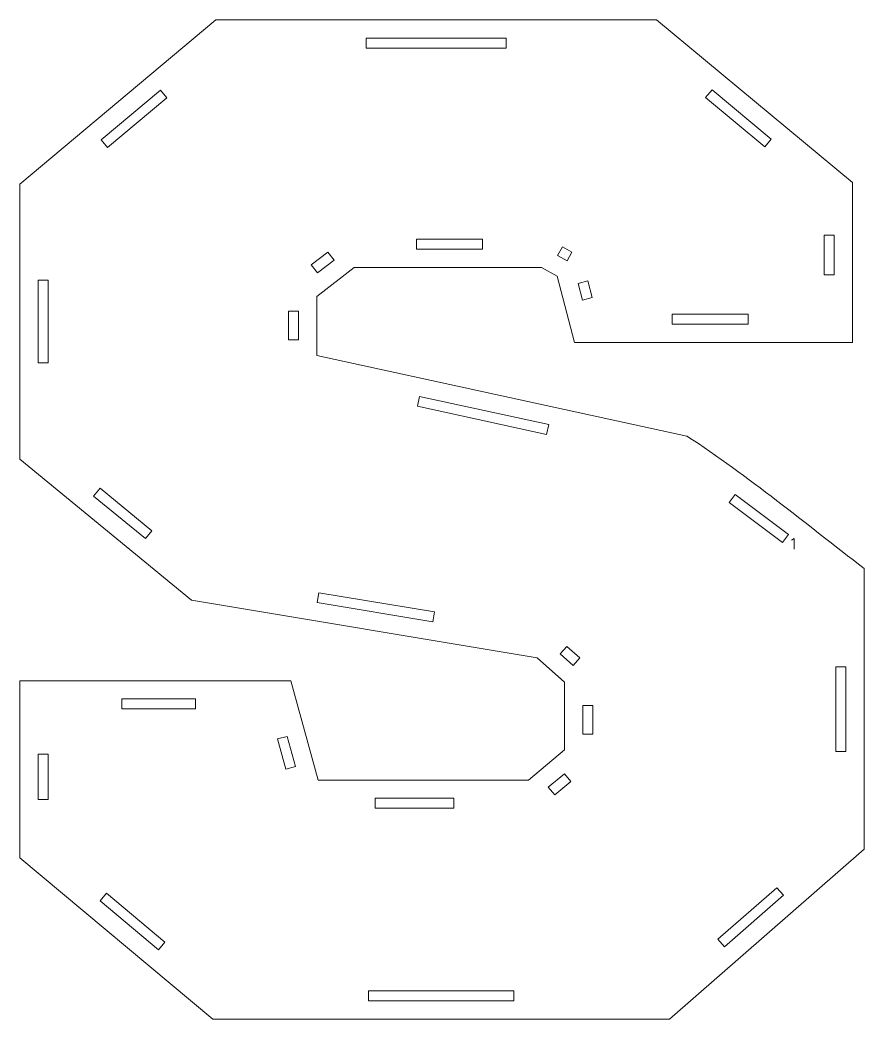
# Model space of a CAD drawing. Header units: centimetres. Extents: x -249 to 275, y -506 to 461.
# Drawn here: x 110.93 to 136.26, y -34.28 to -4.28 of the extents above; entities that cross this region are included whole.
import ezdxf

# ---------------------------------------------------------------- set-up
doc = ezdxf.new("R2010")
doc.units = ezdxf.units.CM
doc.header["$MEASUREMENT"] = 0
doc.layers.add('Capa 1', color=7, linetype='Continuous')

msp = doc.modelspace()

# ---------------------------------------------------------------- linework, layer by layer
at = {"layer": 'Capa 1', "color": 240, "lineweight": 9}
for points, knots in [([(136.25918, -20.74898), (136.25918, -20.74898), (136.25918, -29.17836), (136.25918, -29.17836), (136.25918, -29.17836), (130.42345, -34.27921), (130.42345, -34.27921), (130.42345, -34.27921), (116.72031, -34.27921), (116.72031, -34.27921), (116.72031, -34.27921), (110.92782, -29.43773), (110.92782, -29.43773), (110.92782, -29.43773), (110.92782, -24.12073), (110.92782, -24.12073), (110.92782, -24.12073), (119.0546, -24.12073), (119.0546, -24.12073), (119.0546, -24.12073), (119.87592, -27.10344), (119.87592, -27.10344), (119.87592, -27.10344), (126.18715, -27.10344), (126.18715, -27.10344), (126.18715, -27.10344), (127.26784, -26.19566), (127.26784, -26.19566), (127.26784, -26.19566), (127.26784, -24.16396), (127.26784, -24.16396), (127.26784, -24.16396), (126.44652, -23.42909), (126.44652, -23.42909), (126.44652, -23.42909), (116.0719, -21.69999), (116.0719, -21.69999), (116.0719, -21.69999), (110.92782, -17.46369), (110.92782, -17.46369), (110.92782, -17.46369), (110.92782, -9.20722), (110.92782, -9.20722), (110.92782, -9.20722), (116.80677, -4.27927), (116.80677, -4.27927), (116.80677, -4.27927), (130.03441, -4.27927), (130.03441, -4.27927), (130.03441, -4.27927), (135.91336, -9.16399), (135.91336, -9.16399), (135.91336, -9.16399), (135.91336, -13.96225), (135.91336, -13.96225), (135.91336, -13.96225), (127.57043, -13.96225), (127.57043, -13.96225), (127.57043, -13.96225), (127.0517, -11.97378), (127.0517, -11.97378), (127.0517, -11.97378), (126.5762, -11.71442), (126.5762, -11.71442), (126.5762, -11.71442), (120.95661, -11.71442), (120.95661, -11.71442), (120.95661, -11.71442), (119.8327, -12.57897), (119.8327, -12.57897), (119.8327, -12.57897), (119.8327, -14.3513), (119.8327, -14.3513), (119.8327, -14.3513), (130.94218, -16.77204), (130.94218, -16.77204), (132.79625, -17.98678), (134.49871, -19.39674), (136.25918, -20.74898)], [0, 0, 0, 0, 0.03846154, 0.03846154, 0.03846154, 0.07692308, 0.07692308, 0.07692308, 0.11538462, 0.11538462, 0.11538462, 0.15384615, 0.15384615, 0.15384615, 0.19230769, 0.19230769, 0.19230769, 0.23076923, 0.23076923, 0.23076923, 0.26923077, 0.26923077, 0.26923077, 0.30769231, 0.30769231, 0.30769231, 0.34615385, 0.34615385, 0.34615385, 0.38461538, 0.38461538, 0.38461538, 0.42307692, 0.42307692, 0.42307692, 0.46153846, 0.46153846, 0.46153846, 0.5, 0.5, 0.5, 0.53846154, 0.53846154, 0.53846154, 0.57692308, 0.57692308, 0.57692308, 0.61538462, 0.61538462, 0.61538462, 0.65384615, 0.65384615, 0.65384615, 0.69230769, 0.69230769, 0.69230769, 0.73076923, 0.73076923, 0.73076923, 0.76923077, 0.76923077, 0.76923077, 0.80769231, 0.80769231, 0.80769231, 0.84615385, 0.84615385, 0.84615385, 0.88461538, 0.88461538, 0.88461538, 0.92307692, 0.92307692, 0.92307692, 0.96153846, 0.96153846, 0.96153846, 1, 1, 1, 1]), ([(121.31954, -5.1278), (121.31954, -5.1278), (125.52372, -5.1278), (125.52372, -5.1278), (125.52372, -5.1278), (125.52372, -4.8278), (125.52372, -4.8278), (125.52372, -4.8278), (121.31954, -4.8278), (121.31954, -4.8278), (121.31954, -4.8278), (121.31954, -5.1278), (121.31954, -5.1278)], [0, 0, 0, 0, 0.25, 0.25, 0.25, 0.5, 0.5, 0.5, 0.75, 0.75, 0.75, 1, 1, 1, 1]), ([(113.55602, -8.11137), (113.55602, -8.11137), (115.3357, -6.61959), (115.3357, -6.61959), (115.3357, -6.61959), (115.14298, -6.38968), (115.14298, -6.38968), (115.14298, -6.38968), (113.3633, -7.88146), (113.3633, -7.88146), (113.3633, -7.88146), (113.55602, -8.11137), (113.55602, -8.11137)], [0, 0, 0, 0, 0.25, 0.25, 0.25, 0.5, 0.5, 0.5, 0.75, 0.75, 0.75, 1, 1, 1, 1]), ([(131.50687, -6.60592), (131.50687, -6.60592), (133.28585, -8.08405), (133.28585, -8.08405), (133.28585, -8.08405), (133.47757, -7.8533), (133.47757, -7.8533), (133.47757, -7.8533), (131.69859, -6.37518), (131.69859, -6.37518), (131.69859, -6.37518), (131.50687, -6.60592), (131.50687, -6.60592)], [0, 0, 0, 0, 0.25, 0.25, 0.25, 0.5, 0.5, 0.5, 0.75, 0.75, 0.75, 1, 1, 1, 1]), ([(135.06483, -10.74602), (135.06483, -10.74602), (135.06483, -11.92987), (135.06483, -11.92987), (135.06483, -11.92987), (135.36483, -11.92987), (135.36483, -11.92987), (135.36483, -11.92987), (135.36483, -10.74602), (135.36483, -10.74602), (135.36483, -10.74602), (135.06483, -10.74602), (135.06483, -10.74602)], [0, 0, 0, 0, 0.25, 0.25, 0.25, 0.5, 0.5, 0.5, 0.75, 0.75, 0.75, 1, 1, 1, 1]), ([(124.81202, -10.86589), (124.81202, -10.86589), (122.83147, -10.86589), (122.83147, -10.86589), (122.83147, -10.86589), (122.83147, -11.16589), (122.83147, -11.16589), (122.83147, -11.16589), (124.81202, -11.16589), (124.81202, -11.16589), (124.81202, -11.16589), (124.81202, -10.86589), (124.81202, -10.86589)], [0, 0, 0, 0, 0.25, 0.25, 0.25, 0.5, 0.5, 0.5, 0.75, 0.75, 0.75, 1, 1, 1, 1]), ([(127.49298, -11.24793), (127.49298, -11.24793), (127.20583, -11.09131), (127.20583, -11.09131), (127.20583, -11.09131), (127.06218, -11.35468), (127.06218, -11.35468), (127.06218, -11.35468), (127.34933, -11.5113), (127.34933, -11.5113), (127.34933, -11.5113), (127.49298, -11.24793), (127.49298, -11.24793)], [0, 0, 0, 0, 0.25, 0.25, 0.25, 0.5, 0.5, 0.5, 0.75, 0.75, 0.75, 1, 1, 1, 1]), ([(120.16956, -11.24932), (120.16956, -11.24932), (119.6711, -11.63274), (119.6711, -11.63274), (119.6711, -11.63274), (119.85401, -11.87053), (119.85401, -11.87053), (119.85401, -11.87053), (120.35247, -11.4871), (120.35247, -11.4871), (120.35247, -11.4871), (120.16956, -11.24932), (120.16956, -11.24932)], [0, 0, 0, 0, 0.25, 0.25, 0.25, 0.5, 0.5, 0.5, 0.75, 0.75, 0.75, 1, 1, 1, 1]), ([(111.77635, -14.57655), (111.77635, -14.57655), (111.77635, -12.08986), (111.77635, -12.08986), (111.77635, -12.08986), (111.47635, -12.08986), (111.47635, -12.08986), (111.47635, -12.08986), (111.47635, -14.57655), (111.47635, -14.57655), (111.47635, -14.57655), (111.77635, -14.57655), (111.77635, -14.57655)], [0, 0, 0, 0, 0.25, 0.25, 0.25, 0.5, 0.5, 0.5, 0.75, 0.75, 0.75, 1, 1, 1, 1]), ([(128.09577, -12.6145), (128.09577, -12.6145), (127.96554, -12.11528), (127.96554, -12.11528), (127.96554, -12.11528), (127.67525, -12.19101), (127.67525, -12.19101), (127.67525, -12.19101), (127.80548, -12.69023), (127.80548, -12.69023), (127.80548, -12.69023), (128.09577, -12.6145), (128.09577, -12.6145)], [0, 0, 0, 0, 0.25, 0.25, 0.25, 0.5, 0.5, 0.5, 0.75, 0.75, 0.75, 1, 1, 1, 1]), ([(118.98417, -13.02134), (118.98417, -13.02134), (118.98417, -13.88154), (118.98417, -13.88154), (118.98417, -13.88154), (119.28417, -13.88154), (119.28417, -13.88154), (119.28417, -13.88154), (119.28417, -13.02134), (119.28417, -13.02134), (119.28417, -13.02134), (118.98417, -13.02134), (118.98417, -13.02134)], [0, 0, 0, 0, 0.25, 0.25, 0.25, 0.5, 0.5, 0.5, 0.75, 0.75, 0.75, 1, 1, 1, 1]), ([(132.78522, -13.11372), (132.78522, -13.11372), (130.50561, -13.11372), (130.50561, -13.11372), (130.50561, -13.11372), (130.50561, -13.41372), (130.50561, -13.41372), (130.50561, -13.41372), (132.78522, -13.41372), (132.78522, -13.41372), (132.78522, -13.41372), (132.78522, -13.11372), (132.78522, -13.11372)], [0, 0, 0, 0, 0.25, 0.25, 0.25, 0.5, 0.5, 0.5, 0.75, 0.75, 0.75, 1, 1, 1, 1]), ([(122.85851, -15.87906), (122.85851, -15.87906), (126.73286, -16.72328), (126.73286, -16.72328), (126.73286, -16.72328), (126.79673, -16.43015), (126.79673, -16.43015), (126.79673, -16.43015), (122.92238, -15.58594), (122.92238, -15.58594), (122.92238, -15.58594), (122.85851, -15.87906), (122.85851, -15.87906)], [0, 0, 0, 0, 0.25, 0.25, 0.25, 0.5, 0.5, 0.5, 0.75, 0.75, 0.75, 1, 1, 1, 1]), ([(114.88262, -19.62135), (114.88262, -19.62135), (113.32948, -18.3423), (113.32948, -18.3423), (113.32948, -18.3423), (113.13877, -18.57388), (113.13877, -18.57388), (113.13877, -18.57388), (114.6919, -19.85293), (114.6919, -19.85293), (114.6919, -19.85293), (114.88262, -19.62135), (114.88262, -19.62135)], [0, 0, 0, 0, 0.25, 0.25, 0.25, 0.5, 0.5, 0.5, 0.75, 0.75, 0.75, 1, 1, 1, 1]), ([(132.20835, -18.767), (132.20835, -18.767), (133.8095, -19.96651), (133.8095, -19.96651), (133.8095, -19.96651), (133.98937, -19.72641), (133.98937, -19.72641), (133.98937, -19.72641), (132.38822, -18.5269), (132.38822, -18.5269), (132.38822, -18.5269), (132.20835, -18.767), (132.20835, -18.767)], [0, 0, 0, 0, 0.25, 0.25, 0.25, 0.5, 0.5, 0.5, 0.75, 0.75, 0.75, 1, 1, 1, 1]), ([(123.36448, -22.05519), (123.36448, -22.05519), (119.90012, -21.47779), (119.90012, -21.47779), (119.90012, -21.47779), (119.8508, -21.77371), (119.8508, -21.77371), (119.8508, -21.77371), (123.31516, -22.3511), (123.31516, -22.3511), (123.31516, -22.3511), (123.36448, -22.05519), (123.36448, -22.05519)], [0, 0, 0, 0, 0.25, 0.25, 0.25, 0.5, 0.5, 0.5, 0.75, 0.75, 0.75, 1, 1, 1, 1]), ([(127.72708, -23.43627), (127.72708, -23.43627), (127.3378, -23.08796), (127.3378, -23.08796), (127.3378, -23.08796), (127.13776, -23.31153), (127.13776, -23.31153), (127.13776, -23.31153), (127.52704, -23.65984), (127.52704, -23.65984), (127.52704, -23.65984), (127.72708, -23.43627), (127.72708, -23.43627)], [0, 0, 0, 0, 0.25, 0.25, 0.25, 0.5, 0.5, 0.5, 0.75, 0.75, 0.75, 1, 1, 1, 1]), ([(135.41065, -23.70837), (135.41065, -23.70837), (135.41065, -26.25071), (135.41065, -26.25071), (135.41065, -26.25071), (135.71065, -26.25071), (135.71065, -26.25071), (135.71065, -26.25071), (135.71065, -23.70837), (135.71065, -23.70837), (135.71065, -23.70837), (135.41065, -23.70837), (135.41065, -23.70837)], [0, 0, 0, 0, 0.25, 0.25, 0.25, 0.5, 0.5, 0.5, 0.75, 0.75, 0.75, 1, 1, 1, 1]), ([(113.98695, -24.96926), (113.98695, -24.96926), (116.19754, -24.96926), (116.19754, -24.96926), (116.19754, -24.96926), (116.19754, -24.66926), (116.19754, -24.66926), (116.19754, -24.66926), (113.98695, -24.66926), (113.98695, -24.66926), (113.98695, -24.66926), (113.98695, -24.96926), (113.98695, -24.96926)], [0, 0, 0, 0, 0.25, 0.25, 0.25, 0.5, 0.5, 0.5, 0.75, 0.75, 0.75, 1, 1, 1, 1]), ([(128.11637, -25.73009), (128.11637, -25.73009), (128.11637, -24.86912), (128.11637, -24.86912), (128.11637, -24.86912), (127.81637, -24.86912), (127.81637, -24.86912), (127.81637, -24.86912), (127.81637, -25.73009), (127.81637, -25.73009), (127.81637, -25.73009), (128.11637, -25.73009), (128.11637, -25.73009)], [0, 0, 0, 0, 0.25, 0.25, 0.25, 0.5, 0.5, 0.5, 0.75, 0.75, 0.75, 1, 1, 1, 1]), ([(118.65632, -25.87054), (118.65632, -25.87054), (118.9045, -26.77183), (118.9045, -26.77183), (118.9045, -26.77183), (119.19373, -26.69219), (119.19373, -26.69219), (119.19373, -26.69219), (118.94555, -25.7909), (118.94555, -25.7909), (118.94555, -25.7909), (118.65632, -25.87054), (118.65632, -25.87054)], [0, 0, 0, 0, 0.25, 0.25, 0.25, 0.5, 0.5, 0.5, 0.75, 0.75, 0.75, 1, 1, 1, 1]), ([(111.77635, -27.68379), (111.77635, -27.68379), (111.77635, -26.32653), (111.77635, -26.32653), (111.77635, -26.32653), (111.47635, -26.32653), (111.47635, -26.32653), (111.47635, -26.32653), (111.47635, -27.68379), (111.47635, -27.68379), (111.47635, -27.68379), (111.77635, -27.68379), (111.77635, -27.68379)], [0, 0, 0, 0, 0.25, 0.25, 0.25, 0.5, 0.5, 0.5, 0.75, 0.75, 0.75, 1, 1, 1, 1]), ([(126.97765, -27.54758), (126.97765, -27.54758), (127.45907, -27.1432), (127.45907, -27.1432), (127.45907, -27.1432), (127.26611, -26.91348), (127.26611, -26.91348), (127.26611, -26.91348), (126.7847, -27.31787), (126.7847, -27.31787), (126.7847, -27.31787), (126.97765, -27.54758), (126.97765, -27.54758)], [0, 0, 0, 0, 0.25, 0.25, 0.25, 0.5, 0.5, 0.5, 0.75, 0.75, 0.75, 1, 1, 1, 1]), ([(121.5874, -27.95197), (121.5874, -27.95197), (123.94534, -27.95197), (123.94534, -27.95197), (123.94534, -27.95197), (123.94534, -27.65197), (123.94534, -27.65197), (123.94534, -27.65197), (121.5874, -27.65197), (121.5874, -27.65197), (121.5874, -27.65197), (121.5874, -27.95197), (121.5874, -27.95197)], [0, 0, 0, 0, 0.25, 0.25, 0.25, 0.5, 0.5, 0.5, 0.75, 0.75, 0.75, 1, 1, 1, 1]), ([(115.2776, -31.96747), (115.2776, -31.96747), (113.52697, -30.50427), (113.52697, -30.50427), (113.52697, -30.50427), (113.33458, -30.73445), (113.33458, -30.73445), (113.33458, -30.73445), (115.0852, -32.19766), (115.0852, -32.19766), (115.0852, -32.19766), (115.2776, -31.96747), (115.2776, -31.96747)], [0, 0, 0, 0, 0.25, 0.25, 0.25, 0.5, 0.5, 0.5, 0.75, 0.75, 0.75, 1, 1, 1, 1]), ([(133.64206, -30.33893), (133.64206, -30.33893), (131.87347, -31.88481), (131.87347, -31.88481), (131.87347, -31.88481), (132.0709, -32.11068), (132.0709, -32.11068), (132.0709, -32.11068), (133.83949, -30.56481), (133.83949, -30.56481), (133.83949, -30.56481), (133.64206, -30.33893), (133.64206, -30.33893)], [0, 0, 0, 0, 0.25, 0.25, 0.25, 0.5, 0.5, 0.5, 0.75, 0.75, 0.75, 1, 1, 1, 1]), ([(125.74599, -33.43068), (125.74599, -33.43068), (121.38711, -33.43068), (121.38711, -33.43068), (121.38711, -33.43068), (121.38711, -33.73068), (121.38711, -33.73068), (121.38711, -33.73068), (125.74599, -33.73068), (125.74599, -33.73068), (125.74599, -33.73068), (125.74599, -33.43068), (125.74599, -33.43068)], [0, 0, 0, 0, 0.25, 0.25, 0.25, 0.5, 0.5, 0.5, 0.75, 0.75, 0.75, 1, 1, 1, 1])]:
    msp.add_open_spline(points, degree=3, knots=knots, dxfattribs=at)
at = {"layer": 'Capa 1', "color": 114, "lineweight": 9}
msp.add_open_spline([(134.16249, -19.84825), (134.16249, -19.84825), (134.08636, -19.90099), (134.08636, -19.90099), (134.08636, -19.90099), (134.16249, -19.84825), (134.16249, -19.84825), (134.16249, -19.84825), (134.16249, -20.16515), (134.16249, -20.16515), (134.16249, -20.16515), (134.16249, -19.84825), (134.16249, -19.84825)], degree=3, knots=[0, 0, 0, 0, 0.25, 0.25, 0.25, 0.5, 0.5, 0.5, 0.75, 0.75, 0.75, 1, 1, 1, 1], dxfattribs=at)

doc.saveas('drawing.dxf')
